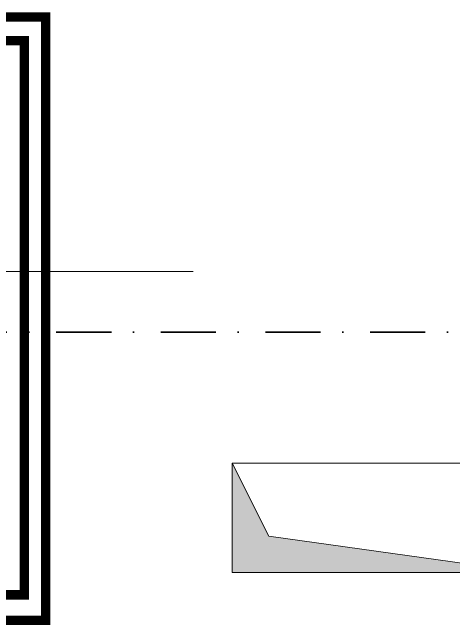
# Model space of a CAD drawing. Header units: millimetres. Extents: x 1322820 to 1391563, y 1051909 to 1098256.
# Drawn here: x 1362249 to 1363663, y 1078333 to 1080296 of the extents above; entities that cross this region are included whole.
import ezdxf
from ezdxf.enums import TextEntityAlignment as Align

# ---------------------------------------------------------------- set-up
doc = ezdxf.new("R2010")
doc.units = ezdxf.units.MM
doc.header["$MEASUREMENT"] = 0
doc.linetypes.add('AStair_dashed', pattern=[1800, 800, -1000])
doc.linetypes.add('Dot & Dashed', pattern=[335.138881, 176.388884, -88.194442, 0, -70.555556])
doc.layers.get('0').update_dxf_attribs({"true_color": 0x787878})
doc.layers.add('circuite prize vitali', color=1, linetype='Continuous')
doc.layers.add('New_arhitectura - axe', color=7, linetype='Continuous', true_color=0x787878)
doc.layers.add('New_arhitectura - ghena', color=7, linetype='Continuous', true_color=0x787878)
for name, color, linetype, lineweight, true_color in [('New_arhitectura - axe_Pen_No__201', 7, 'Continuous', 35, 0x787878), ('New_arhitectura - desen 2D_Pen_No__2', 7, 'Continuous', 13, 0x787878), ('New_arhitectura - ghena_Pen_No__1', 7, 'Continuous', 13, 0x787878)]:
    doc.layers.add(name, color=color, linetype=linetype, lineweight=lineweight, true_color=true_color)
doc.styles.add('GENERATED_STYLE_1', font='arialbd.ttf')

# ---------------------------------------------------------------- blocks, each defined once
blk = doc.blocks.new('Floor Opening Symbol 22_5')
at = {"layer": 'New_arhitectura - ghena', "linetype": 'Continuous', "lineweight": 0, "true_color": 0x000000}
blk.add_hatch(color=18, dxfattribs=at).paths.add_polyline_path([(0, 0), (350, 0), (350, 950), (233.5, 116.5)])
at = {"layer": 'New_arhitectura - ghena_Pen_No__1', "color": 7, "linetype": 'Continuous', "lineweight": 13, "flags": 128}
for points in [[(233.5, 116.5), (350, 950), (0, 950), (0, 0)], [(0, 0), (350, 0), (350, 950), (233.5, 116.5)]]:
    blk.add_lwpolyline(points, close=True, dxfattribs=at)
blk = doc.blocks.new('Standard grid marker_6')
at = {"layer": 'New_arhitectura - axe_Pen_No__201', "linetype": 'Dot & Dashed', "lineweight": 35}
blk.add_line((1000, 0), (23206.1, 0), dxfattribs=at)
at = {"layer": 'New_arhitectura - axe_Pen_No__201', "lineweight": 35, "style": 'GENERATED_STYLE_1'}
blk.add_attdef('AC_MarkerText_1', text='', height=125, rotation=180, dxfattribs=at).set_placement((-106.1, 7.1), align=Align.MIDDLE_CENTER)
blk = doc.blocks.new('terasa')
at = {"layer": 'New_arhitectura - desen 2D_Pen_No__2', "linetype": 'AStair_dashed', "lineweight": 13}
blk.add_line((1362028.539, 1079464.932), (1372278.547, 1079464.932), dxfattribs=at)
at = {"layer": 'New_arhitectura - axe', "linetype": 'Continuous', "lineweight": 13, "zscale": 1000, "rotation": 180}
blk.add_blockref('Standard grid marker_6', (1375634.605, 1079270.6), dxfattribs=at)
at = {"layer": 'New_arhitectura - ghena', "linetype": 'Continuous', "lineweight": 13, "zscale": 1000, "rotation": 270}
blk.add_blockref('Floor Opening Symbol 22_5', (1362953.539, 1078850.572), dxfattribs=at)

msp = doc.modelspace()

# ---------------------------------------------------------------- block references
msp.add_blockref('terasa', (0, 0))

# ---------------------------------------------------------------- next in the draw order: linework, layer by layer
at = {"layer": 'circuite prize vitali', "lineweight": 20, "const_width": 30}
for points in [[(1361566.9, 1080280.9), (1362355.6, 1080280.9), (1362355.6, 1078347.2), (1362210, 1078347.2), (1362210, 1074243), (1363212.6, 1074243)], [(1361576.9, 1080204.8), (1362287.2, 1080204.8), (1362287.2, 1078429.2), (1362287.2, 1078429.2), (1362121, 1078429.2), (1362121, 1069179.3), (1363222.2, 1069179.3)]]:
    msp.add_lwpolyline(points, dxfattribs=at)

doc.saveas('drawing.dxf')
